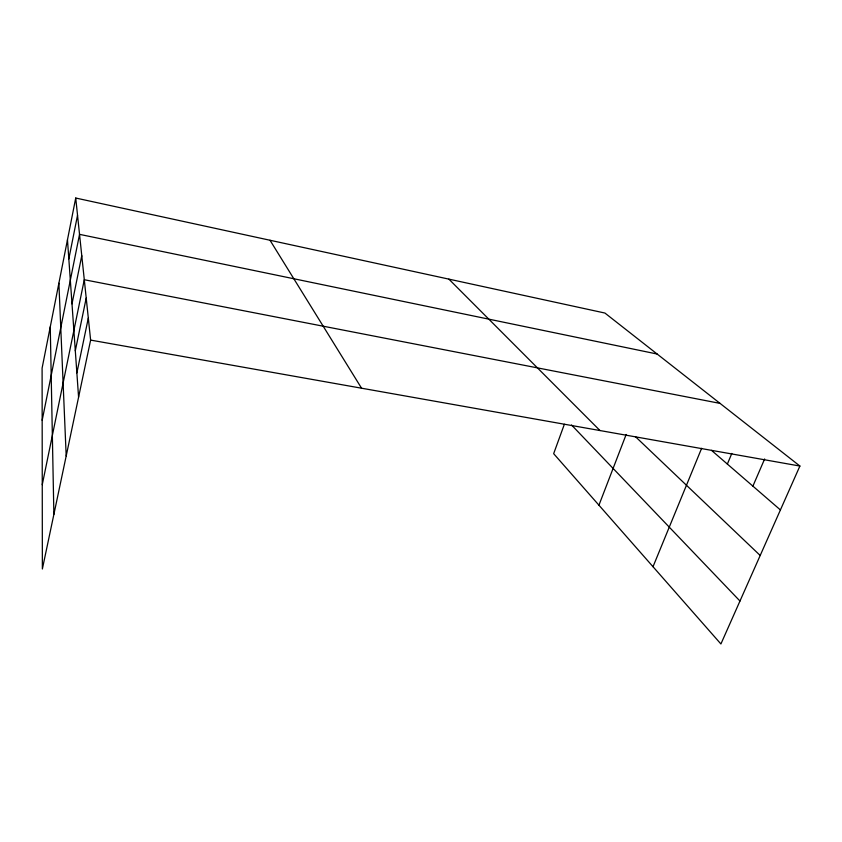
<?xml version="1.0" encoding="UTF-8"?>
<svg xmlns="http://www.w3.org/2000/svg" width="842" height="842" viewBox="0 0 842 842"><rect width="100%" height="100%" fill="white"/><g stroke="black" fill="none" stroke-linecap="round" stroke-linejoin="round"><path stroke-width="1.26" d="M75.727 198.028L42.1 368.133L42.363 569.003L90.62 340.094L75.727 198.028L604.914 313.045L799.9 466.047L720.91 643.972L553.657 453.67L564.372 424.263M68.823 258.915L77.527 215.236M42.174 420.295L79.537 234.35L657.149 354.029M72.002 303.867L81.769 255.705M42.258 484.697L84.284 279.733L720.057 403.392M75.306 350.756L86.21 298.047M76.875 372.89L88.305 318.087M598.936 505.2L626.174 434.461M653.013 566.719L701.639 448.27M727.362 464.058L731.824 453.438M752.895 486.139L764.641 458.953M90.62 340.094L799.9 466.047M711.511 450.354L780.418 509.936M635.468 436.682L760.189 555.478M448.87 279.134L599.988 430.546M571.55 425L739.971 601.03M270.008 240.254L361.565 388.215M67.476 239.77L78.58 397.171M58.887 283.238L66.192 455.975M50.257 326.864L53.877 514.367"/></g></svg>
